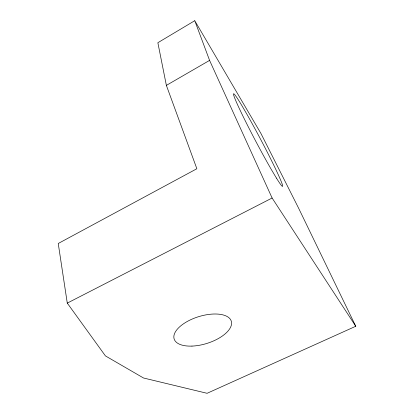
<?xml version="1.0" encoding="UTF-8"?>
<svg xmlns="http://www.w3.org/2000/svg" width="414" height="414" viewBox="0 0 414 414"><rect width="100%" height="100%" fill="white"/><g stroke="black" fill="none" stroke-linecap="round" stroke-linejoin="round"><path stroke-width="0.62" d="M194.756 20.7L157.858 42.72L166.371 85.382L196.862 168.741L58.239 243.494L67.275 303.11L105.425 355.9L143.529 378.003L207.088 393.3L355.761 326.268L298.587 208.138L260.892 133.386L194.756 20.7L209.582 60.392L272.112 198.016L355.761 326.268M166.371 85.382L209.582 60.392M67.275 303.11L272.112 198.016M276.438 178.098L271.284 169.44A52.355 2.593 62.1 0 1 238.371 106.496A52.355 2.593 62.1 0 1 241.942 105.705L246.956 114.331A52.355 2.593 62.1 0 1 277.494 173.026A52.355 2.593 62.1 0 1 276.438 178.098M191.967 346.094A29.927 14.004 -17.3 0 0 231.302 321.207A29.927 14.004 -17.3 0 0 184.882 322.894A29.927 14.004 -17.3 0 0 191.967 346.094"/></g></svg>
